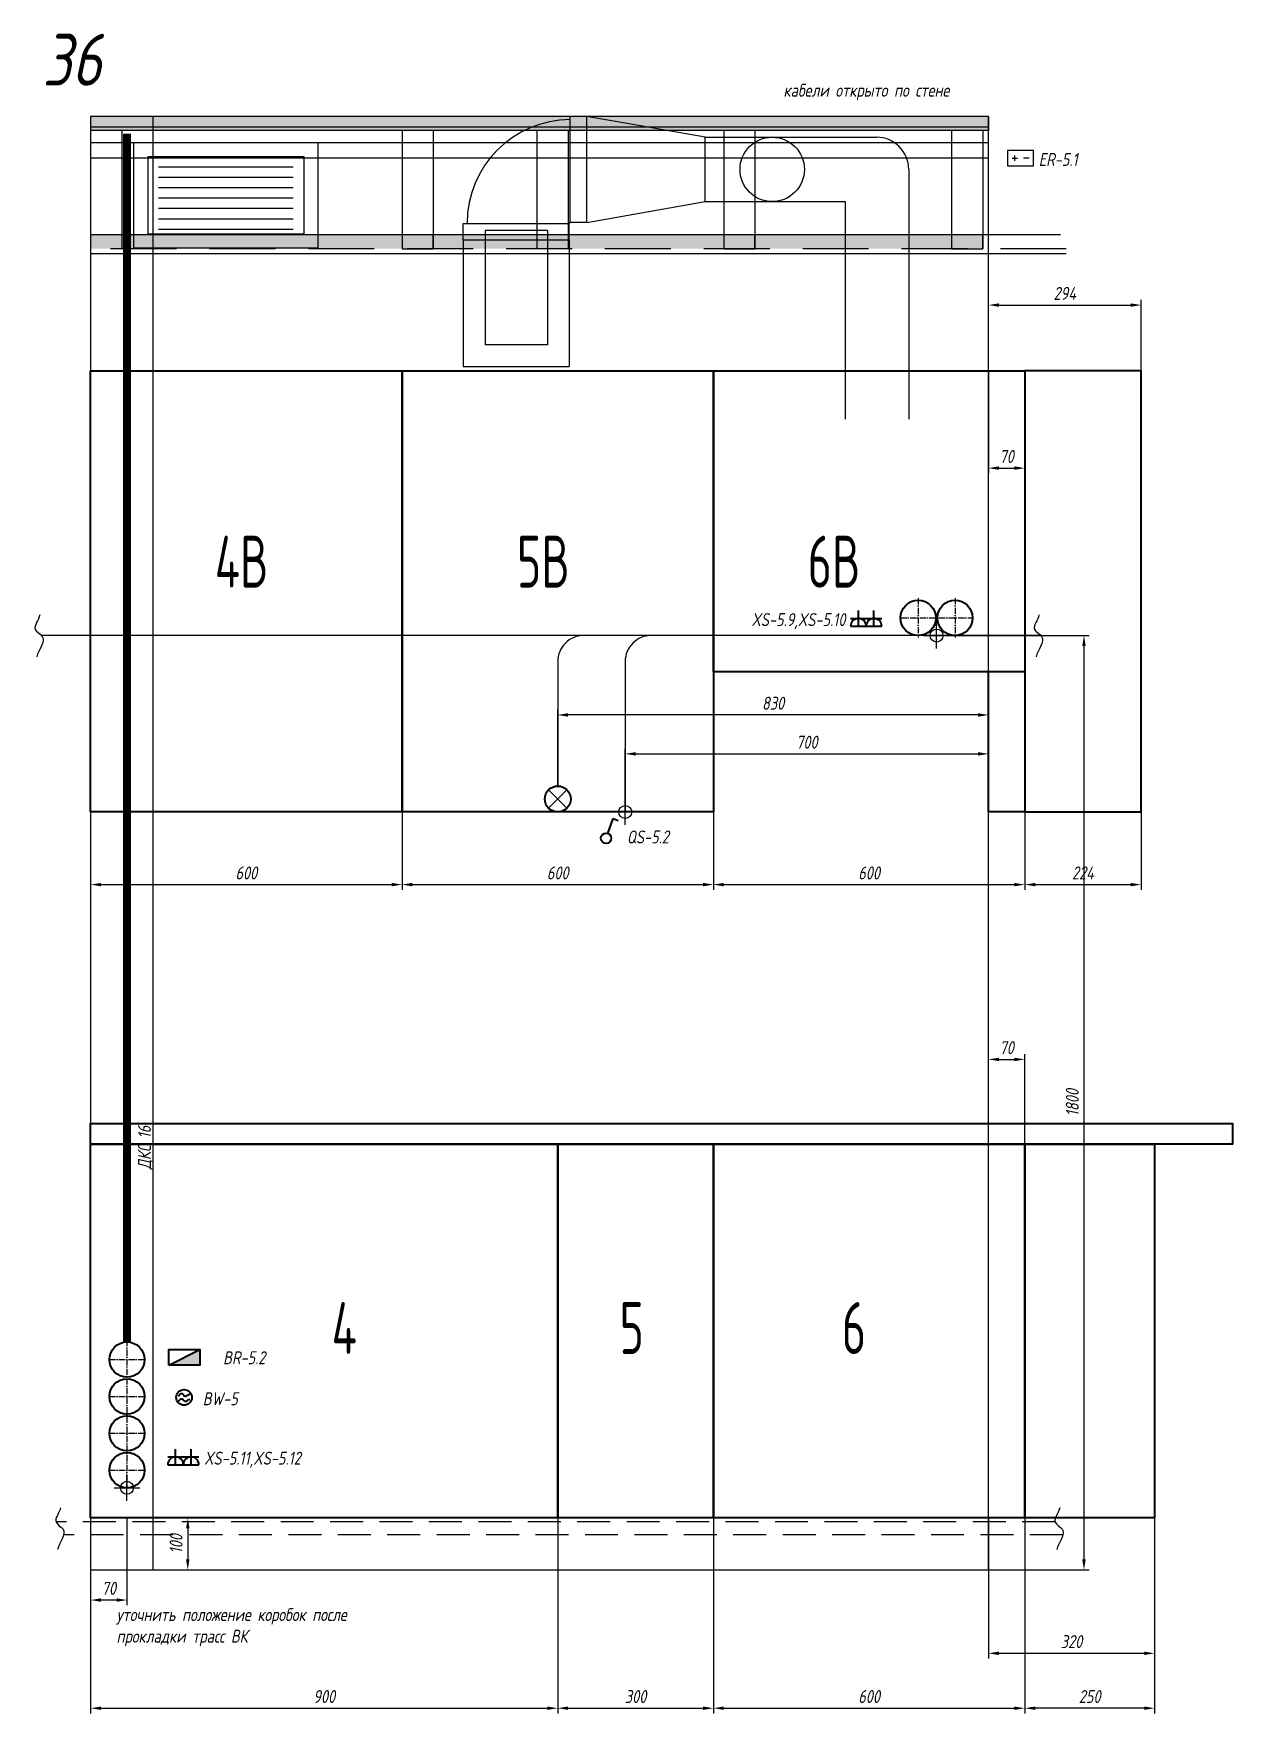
# Model space of a CAD drawing. Header units: millimetres. Extents: x -40374 to 56557, y -58468 to -14063.
# Drawn here: x 50553 to 52863, y -31615 to -28379 of the extents above; entities that cross this region are included whole.
import ezdxf
from ezdxf.enums import TextEntityAlignment as Align

# ---------------------------------------------------------------- set-up
doc = ezdxf.new("R2010")
doc.units = ezdxf.units.MM
doc.header["$PDMODE"] = 34
doc.header["$PDSIZE"] = 25
doc.linetypes.add('ACAD_ISO10W100', pattern=[18.5, 12, -3, 0.5, -3])
doc.linetypes.add('DASHED', pattern=[19.05, 12.7, -6.35])
for name, color, linetype in [('01 Черновое', 7, 'Continuous'), ('02 ОВиК', 7, 'Continuous'), ('02 ЭОМ и СС', 7, 'Continuous'), ('03 Потолок', 7, 'Continuous'), ('04 Мебель', 5, 'Continuous'), ('11 Привязка размеры', 7, 'Continuous')]:
    doc.layers.add(name, color=color, linetype=linetype)
doc.layers.add('100 noprint', color=1, linetype='Continuous', plot=False)
doc.styles.add('GOST typeA', font='Gost.TTF')
doc.styles.get("Standard").update_dxf_attribs({"font": 'Ubuntu-R.ttf'})
doc.styles.add('ГОСТ-ISOCPEUR', font='isocpeui.ttf', dxfattribs={"width": 0.8})
doc.dimstyles.new('ISO-25', dxfattribs={"dimtxt": 2.5, "dimasz": 2.5, "dimexe": 1.25, "dimexo": 0.625, "dimtad": 1, "dimtxsty": 'Standard', "dimcen": 2.5, "dimadec": 0, "dimazin": 0, "dimtfac": 1, "dimtmove": 0, "dimatfit": 3, "dimfxl": 1, "dimarcsym": 0})

# ---------------------------------------------------------------- blocks, each defined once
blk = doc.blocks.new('датчик протечки')
at = {"color": 0, "lineweight": -2}
blk.add_circle((0, 0), 1.5, dxfattribs=at)
at = {"color": 0, "lineweight": -2, "start_tangent": (0.745789, 0.666182), "end_tangent": (0.976749, -0.214388)}
for points in [[(-1.08, 0.27), (-0.41, 0.76), (0.2, 0.22), (1.14, 0.64)], [(-1.08, -0.73), (-0.41, -0.24), (0.2, -0.78), (1.14, -0.36)]]:
    blk.add_spline(points, degree=3, dxfattribs=at)
blk = doc.blocks.new('счетчик воды')
at = {"lineweight": -2}
blk.add_hatch(color=0, dxfattribs=at).paths.add_polyline_path([(6, 0), (6, 3), (0, 0)])
at = {"color": 0, "lineweight": -2}
blk.add_line((0, 0), (6, 3), dxfattribs=at)
blk.add_lwpolyline([(0, 0), (0, 3), (6, 3), (6, 0)], close=True, dxfattribs=at)
blk = doc.blocks.new('розетка скрытая трехполюсная')
at = {"color": 0, "lineweight": -2}
for p, q in [((-1.5, 1.5), (1.5, 1.5)), ((-1.5, 0), (1.5, 0)), ((0, 0), (0, 3))]:
    blk.add_line(p, q, dxfattribs=at)
blk.add_arc((0, 0), 1.5, 0, 180, dxfattribs=at)
blk = doc.blocks.new('кнопка 1')
at = {"color": 0, "lineweight": -2}
for p, q in [((0.35, 0.94), (1.39, 3.78)), ((1.39, 3.78), (2.34, 3.45))]:
    blk.add_line(p, q, dxfattribs=at)
blk.add_circle((0, 0), 1, dxfattribs=at)
blk = doc.blocks.new('ИП')
at = {"color": 0}
for p, q in [((0.86, 1.5), (1.91, 1.5)), ((1.38, 0.97), (1.38, 2.03)), ((4.14, 1.5), (3.09, 1.5))]:
    blk.add_line(p, q, dxfattribs=at)
blk.add_lwpolyline([(0, 0), (5, 0), (5, 3), (0, 3)], close=True, dxfattribs=at)
blk = doc.blocks.new('*D1054')
at = {"layer": '11 Привязка размеры', "color": 0, "lineweight": -2}
for p, q in [((50733.1, -31238.4), (50860.2, -31238.4)), ((50850.2, -31258.4), (50850.2, -31318.4)), ((50733.1, -31338.4), (50860.2, -31338.4))]:
    blk.add_line(p, q, dxfattribs=at)
at = {"layer": '11 Привязка размеры', "color": 0}
for points in [[(50853.5, -31258.4), (50846.9, -31258.4), (50850.2, -31238.4)], [(50846.9, -31318.4), (50853.5, -31318.4), (50850.2, -31338.4)]]:
    blk.add_solid(points, dxfattribs=at)
at = {"layer": 'Defpoints', "color": 0}
for p in [(50733.1, -31238.4), (50733.1, -31338.4), (50850.2, -31338.4)]:
    blk.add_point(p, dxfattribs=at)
at = {"layer": '11 Привязка размеры', "color": 0, "insert": (50827.7, -31288.4), "char_height": 25, "attachment_point": 5, "rotation": 90, "style": 'ГОСТ-ISOCPEUR'}
blk.add_mtext('100', dxfattribs=at)
blk = doc.blocks.new('*D1055')
at = {"layer": '11 Привязка размеры', "color": 0, "lineweight": -2}
for p, q in [((50663.1, -31238.4), (50663.1, -31406.6)), ((50733.1, -31238.4), (50733.1, -31406.6)), ((50713.1, -31396.6), (50683.1, -31396.6))]:
    blk.add_line(p, q, dxfattribs=at)
at = {"layer": '11 Привязка размеры', "color": 0}
for points in [[(50683.1, -31393.3), (50683.1, -31400), (50663.1, -31396.6)], [(50713.1, -31400), (50713.1, -31393.3), (50733.1, -31396.6)]]:
    blk.add_solid(points, dxfattribs=at)
at = {"layer": 'Defpoints', "color": 0}
for p in [(50663.1, -31238.4), (50733.1, -31238.4), (50663.1, -31396.6)]:
    blk.add_point(p, dxfattribs=at)
at = {"layer": '11 Привязка размеры', "color": 0, "insert": (50698.1, -31374.1), "char_height": 25, "attachment_point": 5, "style": 'ГОСТ-ISOCPEUR'}
blk.add_mtext('70', dxfattribs=at)
blk = doc.blocks.new('*D1057')
at = {"layer": '11 Привязка размеры', "color": 0, "lineweight": -2}
for p, q in [((52293.1, -29538.4), (52587.1, -29538.4)), ((52577.1, -29558.4), (52577.1, -31318.4)), ((52293.1, -31338.4), (52587.1, -31338.4))]:
    blk.add_line(p, q, dxfattribs=at)
at = {"layer": '11 Привязка размеры', "color": 0}
for points in [[(52580.4, -29558.4), (52573.8, -29558.4), (52577.1, -29538.4)], [(52573.8, -31318.4), (52580.4, -31318.4), (52577.1, -31338.4)]]:
    blk.add_solid(points, dxfattribs=at)
at = {"layer": 'Defpoints', "color": 0}
for p in [(52293.1, -29538.4), (52293.1, -31338.4), (52577.1, -31338.4)]:
    blk.add_point(p, dxfattribs=at)
at = {"layer": '11 Привязка размеры', "color": 0, "insert": (52554.6, -30438.4), "char_height": 25, "attachment_point": 5, "rotation": 90, "style": 'ГОСТ-ISOCPEUR'}
blk.add_mtext('1800', dxfattribs=at)
blk = doc.blocks.new('*D1058')
at = {"layer": '11 Привязка размеры', "color": 0, "lineweight": -2}
for p, q in [((51693.1, -29878.4), (51693.1, -29756.4)), ((51713.1, -29766.4), (52373.1, -29766.4)), ((52393.1, -29878.4), (52393.1, -29756.4))]:
    blk.add_line(p, q, dxfattribs=at)
at = {"layer": '11 Привязка размеры', "color": 0}
for points in [[(51713.1, -29763), (51713.1, -29769.7), (51693.1, -29766.4)], [(52373.1, -29769.7), (52373.1, -29763), (52393.1, -29766.4)]]:
    blk.add_solid(points, dxfattribs=at)
at = {"layer": 'Defpoints', "color": 0}
for p in [(52393.1, -29766.4), (51693.1, -29878.4), (52393.1, -29878.4)]:
    blk.add_point(p, dxfattribs=at)
at = {"layer": '11 Привязка размеры', "color": 0, "insert": (52043.1, -29743.9), "char_height": 25, "attachment_point": 5, "style": 'ГОСТ-ISOCPEUR'}
blk.add_mtext('700', dxfattribs=at)
blk = doc.blocks.new('*D1064')
at = {"layer": '11 Привязка размеры', "color": 0, "lineweight": -2}
for p, q in [((50663.1, -31238.4), (50663.1, -31615)), ((51563.1, -31238.4), (51563.1, -31615)), ((50683.1, -31605), (51543.1, -31605))]:
    blk.add_line(p, q, dxfattribs=at)
at = {"layer": '11 Привязка размеры', "color": 0}
for points in [[(50683.1, -31601.7), (50683.1, -31608.3), (50663.1, -31605)], [(51543.1, -31608.3), (51543.1, -31601.7), (51563.1, -31605)]]:
    blk.add_solid(points, dxfattribs=at)
at = {"layer": 'Defpoints', "color": 0}
for p in [(50663.1, -31238.4), (51563.1, -31238.4), (51563.1, -31605)]:
    blk.add_point(p, dxfattribs=at)
at = {"layer": '11 Привязка размеры', "color": 0, "insert": (51113.1, -31582.5), "char_height": 25, "attachment_point": 5, "style": 'ГОСТ-ISOCPEUR'}
blk.add_mtext('900', dxfattribs=at)
blk = doc.blocks.new('*D1065')
at = {"layer": '11 Привязка размеры', "color": 0, "lineweight": -2}
for p, q in [((51563.1, -31238.4), (51563.1, -31615)), ((51863.1, -31238.4), (51863.1, -31615)), ((51583.1, -31605), (51843.1, -31605))]:
    blk.add_line(p, q, dxfattribs=at)
at = {"layer": '11 Привязка размеры', "color": 0}
for points in [[(51583.1, -31601.7), (51583.1, -31608.3), (51563.1, -31605)], [(51843.1, -31608.3), (51843.1, -31601.7), (51863.1, -31605)]]:
    blk.add_solid(points, dxfattribs=at)
at = {"layer": 'Defpoints', "color": 0}
for p in [(51563.1, -31238.4), (51863.1, -31238.4), (51863.1, -31605)]:
    blk.add_point(p, dxfattribs=at)
at = {"layer": '11 Привязка размеры', "color": 0, "insert": (51713.1, -31582.5), "char_height": 25, "attachment_point": 5, "style": 'ГОСТ-ISOCPEUR'}
blk.add_mtext('300', dxfattribs=at)
blk = doc.blocks.new('*D1066')
at = {"layer": '11 Привязка размеры', "color": 0, "lineweight": -2}
for p, q in [((51863.1, -31238.4), (51863.1, -31615)), ((52463.1, -31238.4), (52463.1, -31615)), ((51883.1, -31605), (52443.1, -31605))]:
    blk.add_line(p, q, dxfattribs=at)
at = {"layer": '11 Привязка размеры', "color": 0}
for points in [[(51883.1, -31601.7), (51883.1, -31608.3), (51863.1, -31605)], [(52443.1, -31608.3), (52443.1, -31601.7), (52463.1, -31605)]]:
    blk.add_solid(points, dxfattribs=at)
at = {"layer": 'Defpoints', "color": 0}
for p in [(51863.1, -31238.4), (52463.1, -31238.4), (52463.1, -31605)]:
    blk.add_point(p, dxfattribs=at)
at = {"layer": '11 Привязка размеры', "color": 0, "insert": (52163.1, -31582.5), "char_height": 25, "attachment_point": 5, "style": 'ГОСТ-ISOCPEUR'}
blk.add_mtext('600', dxfattribs=at)
blk = doc.blocks.new('*D1067')
at = {"layer": '11 Привязка размеры', "color": 0, "lineweight": -2}
for p, q in [((52463.1, -31238.4), (52463.1, -31615)), ((52713.1, -31238.4), (52713.1, -31615)), ((52693.1, -31605), (52483.1, -31605))]:
    blk.add_line(p, q, dxfattribs=at)
at = {"layer": '11 Привязка размеры', "color": 0}
for points in [[(52483.1, -31601.7), (52483.1, -31608.3), (52463.1, -31605)], [(52693.1, -31608.3), (52693.1, -31601.7), (52713.1, -31605)]]:
    blk.add_solid(points, dxfattribs=at)
at = {"layer": 'Defpoints', "color": 0}
for p in [(52463.1, -31238.4), (52713.1, -31238.4), (52463.1, -31605)]:
    blk.add_point(p, dxfattribs=at)
at = {"layer": '11 Привязка размеры', "color": 0, "insert": (52588.1, -31582.5), "char_height": 25, "attachment_point": 5, "style": 'ГОСТ-ISOCPEUR'}
blk.add_mtext('250', dxfattribs=at)
blk = doc.blocks.new('*D1071')
at = {"layer": '11 Привязка размеры', "color": 0, "lineweight": -2}
for p, q in [((50663.1, -29878.4), (50663.1, -30028.3)), ((51263.1, -29878.4), (51263.1, -30028.3)), ((50683.1, -30018.3), (51243.1, -30018.3))]:
    blk.add_line(p, q, dxfattribs=at)
at = {"layer": '11 Привязка размеры', "color": 0}
for points in [[(50683.1, -30015), (50683.1, -30021.6), (50663.1, -30018.3)], [(51243.1, -30021.6), (51243.1, -30015), (51263.1, -30018.3)]]:
    blk.add_solid(points, dxfattribs=at)
at = {"layer": 'Defpoints', "color": 0}
for p in [(50663.1, -29878.4), (51263.1, -29878.4), (51263.1, -30018.3)]:
    blk.add_point(p, dxfattribs=at)
at = {"layer": '11 Привязка размеры', "color": 0, "insert": (50963.1, -29995.8), "char_height": 25, "attachment_point": 5, "style": 'ГОСТ-ISOCPEUR'}
blk.add_mtext('600', dxfattribs=at)
blk = doc.blocks.new('*D1072')
at = {"layer": '11 Привязка размеры', "color": 0, "lineweight": -2}
for p, q in [((51263.1, -29878.4), (51263.1, -30028.3)), ((51863.1, -29878.4), (51863.1, -30028.3)), ((51283.1, -30018.3), (51843.1, -30018.3))]:
    blk.add_line(p, q, dxfattribs=at)
at = {"layer": '11 Привязка размеры', "color": 0}
for points in [[(51283.1, -30015), (51283.1, -30021.6), (51263.1, -30018.3)], [(51843.1, -30021.6), (51843.1, -30015), (51863.1, -30018.3)]]:
    blk.add_solid(points, dxfattribs=at)
at = {"layer": 'Defpoints', "color": 0}
for p in [(51263.1, -29878.4), (51863.1, -29878.4), (51863.1, -30018.3)]:
    blk.add_point(p, dxfattribs=at)
at = {"layer": '11 Привязка размеры', "color": 0, "insert": (51563.1, -29995.8), "char_height": 25, "attachment_point": 5, "style": 'ГОСТ-ISOCPEUR'}
blk.add_mtext('600', dxfattribs=at)
blk = doc.blocks.new('*D1073')
at = {"layer": '11 Привязка размеры', "color": 0, "lineweight": -2}
for p, q in [((51863.1, -29878.4), (51863.1, -30028.3)), ((52463.1, -29878.4), (52463.1, -30028.3)), ((51883.1, -30018.3), (52443.1, -30018.3))]:
    blk.add_line(p, q, dxfattribs=at)
at = {"layer": '11 Привязка размеры', "color": 0}
for points in [[(51883.1, -30015), (51883.1, -30021.6), (51863.1, -30018.3)], [(52443.1, -30021.6), (52443.1, -30015), (52463.1, -30018.3)]]:
    blk.add_solid(points, dxfattribs=at)
at = {"layer": 'Defpoints', "color": 0}
for p in [(51863.1, -29878.4), (52463.1, -29878.4), (52463.1, -30018.3)]:
    blk.add_point(p, dxfattribs=at)
at = {"layer": '11 Привязка размеры', "color": 0, "insert": (52163.1, -29995.8), "char_height": 25, "attachment_point": 5, "style": 'ГОСТ-ISOCPEUR'}
blk.add_mtext('600', dxfattribs=at)
blk = doc.blocks.new('*D1074')
at = {"layer": '11 Привязка размеры', "color": 0, "lineweight": -2}
for p, q in [((52463.1, -29878.4), (52463.1, -30028.3)), ((52687.1, -29878.4), (52687.1, -30028.3)), ((52483.1, -30018.3), (52667.1, -30018.3))]:
    blk.add_line(p, q, dxfattribs=at)
at = {"layer": '11 Привязка размеры', "color": 0}
for points in [[(52483.1, -30015), (52483.1, -30021.6), (52463.1, -30018.3)], [(52667.1, -30021.6), (52667.1, -30015), (52687.1, -30018.3)]]:
    blk.add_solid(points, dxfattribs=at)
at = {"layer": 'Defpoints', "color": 0}
for p in [(52463.1, -29878.4), (52687.1, -29878.4), (52687.1, -30018.3)]:
    blk.add_point(p, dxfattribs=at)
at = {"layer": '11 Привязка размеры', "color": 0, "insert": (52575.1, -29995.8), "char_height": 25, "attachment_point": 5, "style": 'ГОСТ-ISOCPEUR'}
blk.add_mtext('224', dxfattribs=at)
blk = doc.blocks.new('*D1077')
at = {"layer": '11 Привязка размеры', "color": 0, "lineweight": -2}
for p, q in [((52393.1, -31238.4), (52393.1, -31509.2)), ((52713.1, -31238.4), (52713.1, -31509.2)), ((52413.1, -31499.2), (52693.1, -31499.2))]:
    blk.add_line(p, q, dxfattribs=at)
at = {"layer": '11 Привязка размеры', "color": 0}
for points in [[(52413.1, -31495.9), (52413.1, -31502.6), (52393.1, -31499.2)], [(52693.1, -31502.6), (52693.1, -31495.9), (52713.1, -31499.2)]]:
    blk.add_solid(points, dxfattribs=at)
at = {"layer": 'Defpoints', "color": 0}
for p in [(52393.1, -31238.4), (52713.1, -31238.4), (52713.1, -31499.2)]:
    blk.add_point(p, dxfattribs=at)
at = {"layer": '11 Привязка размеры', "color": 0, "insert": (52553.1, -31476.7), "char_height": 25, "attachment_point": 5, "style": 'ГОСТ-ISOCPEUR'}
blk.add_mtext('320', dxfattribs=at)
blk = doc.blocks.new('*D1080')
at = {"layer": '11 Привязка размеры', "color": 0, "lineweight": -2}
for p, q in [((52393.1, -29028.4), (52393.1, -28891.8)), ((52687.1, -29028.4), (52687.1, -28891.8)), ((52413.1, -28901.8), (52667.1, -28901.8))]:
    blk.add_line(p, q, dxfattribs=at)
at = {"layer": '11 Привязка размеры', "color": 0}
for points in [[(52413.1, -28898.5), (52413.1, -28905.1), (52393.1, -28901.8)], [(52667.1, -28905.1), (52667.1, -28898.5), (52687.1, -28901.8)]]:
    blk.add_solid(points, dxfattribs=at)
at = {"layer": 'Defpoints', "color": 0}
for p in [(52687.1, -28901.8), (52393.1, -29028.4), (52687.1, -29028.4)]:
    blk.add_point(p, dxfattribs=at)
at = {"layer": '11 Привязка размеры', "color": 0, "insert": (52540.1, -28879.3), "char_height": 25, "attachment_point": 5, "style": 'ГОСТ-ISOCPEUR'}
blk.add_mtext('294', dxfattribs=at)
blk = doc.blocks.new('*D1085')
at = {"layer": '11 Привязка размеры', "color": 0, "lineweight": -2}
for p, q in [((52393.1, -29028.4), (52393.1, -29225.9)), ((52463.1, -29028.4), (52463.1, -29225.9)), ((52413.1, -29215.9), (52443.1, -29215.9))]:
    blk.add_line(p, q, dxfattribs=at)
at = {"layer": '11 Привязка размеры', "color": 0}
for points in [[(52413.1, -29212.5), (52413.1, -29219.2), (52393.1, -29215.9)], [(52443.1, -29219.2), (52443.1, -29212.5), (52463.1, -29215.9)]]:
    blk.add_solid(points, dxfattribs=at)
at = {"layer": 'Defpoints', "color": 0}
for p in [(52393.1, -29028.4), (52463.1, -29028.4), (52463.1, -29215.9)]:
    blk.add_point(p, dxfattribs=at)
at = {"layer": '11 Привязка размеры', "color": 0, "insert": (52428.1, -29193.4), "char_height": 25, "attachment_point": 5, "style": 'ГОСТ-ISOCPEUR'}
blk.add_mtext('70', dxfattribs=at)
blk = doc.blocks.new('*D1087')
at = {"layer": '11 Привязка размеры', "color": 0, "lineweight": -2}
for p, q in [((52393.1, -30478.4), (52393.1, -30345)), ((52413.1, -30355), (52443.1, -30355)), ((52463.1, -30518.4), (52463.1, -30345))]:
    blk.add_line(p, q, dxfattribs=at)
at = {"layer": '11 Привязка размеры', "color": 0}
for points in [[(52413.1, -30351.7), (52413.1, -30358.4), (52393.1, -30355)], [(52443.1, -30358.4), (52443.1, -30351.7), (52463.1, -30355)]]:
    blk.add_solid(points, dxfattribs=at)
at = {"layer": 'Defpoints', "color": 0}
for p in [(52463.1, -30355), (52393.1, -30478.4), (52463.1, -30518.4)]:
    blk.add_point(p, dxfattribs=at)
at = {"layer": '11 Привязка размеры', "color": 0, "insert": (52428.1, -30332.5), "char_height": 25, "attachment_point": 5, "style": 'ГОСТ-ISOCPEUR'}
blk.add_mtext('70', dxfattribs=at)
blk = doc.blocks.new('*D1093')
at = {"layer": '11 Привязка размеры', "color": 0, "lineweight": -2}
for p, q in [((51563.1, -29828.4), (51563.1, -29681.4)), ((52373.1, -29691.4), (51583.1, -29691.4)), ((52393.1, -29878.4), (52393.1, -29681.4))]:
    blk.add_line(p, q, dxfattribs=at)
at = {"layer": '11 Привязка размеры', "color": 0}
for points in [[(51583.1, -29688.1), (51583.1, -29694.8), (51563.1, -29691.4)], [(52373.1, -29694.8), (52373.1, -29688.1), (52393.1, -29691.4)]]:
    blk.add_solid(points, dxfattribs=at)
at = {"layer": 'Defpoints', "color": 0}
for p in [(51563.1, -29691.4), (51563.1, -29828.4), (52393.1, -29878.4)]:
    blk.add_point(p, dxfattribs=at)
at = {"layer": '11 Привязка размеры', "color": 0, "insert": (51978.1, -29668.9), "char_height": 25, "attachment_point": 5, "style": 'ГОСТ-ISOCPEUR'}
blk.add_mtext('830', dxfattribs=at)

msp = doc.modelspace()

# ---------------------------------------------------------------- hatches: boundary and pattern name
at = {"layer": '03 Потолок', "lineweight": -2}
h = msp.add_hatch(color=9, dxfattribs=at)
h.paths.add_polyline_path([(50783.1, -28558.4), (50783.1, -28538.4), (50663.1, -28538.4), (50663.1, -28558.4)])
h.paths.add_polyline_path([(50783.1, -28565.4), (50783.1, -28558.4), (50663.1, -28558.4), (50663.1, -28565.4)])
h.paths.add_polyline_path([(52393.1, -28558.4), (52393.1, -28538.4), (50783.1, -28538.4), (50783.1, -28558.4)])
h.paths.add_polyline_path([(52393.1, -28565.4), (52393.1, -28558.4), (50783.1, -28558.4), (50783.1, -28565.4)])
for points in [[(50723.1, -28793.4), (50723.1, -28766.4), (50663.1, -28766.4), (50663.1, -28793.4)], [(51323.1, -28793.4), (51323.1, -28766.4), (51263.1, -28766.4), (51263.1, -28793.4)], [(51943.1, -28793.4), (51943.1, -28766.4), (51883.1, -28766.4), (51883.1, -28793.4)], [(52381.9, -28793.4), (52381.9, -28766.4), (52321.9, -28766.4), (52321.9, -28793.4)]]:
    msp.add_hatch(color=252, dxfattribs=at).paths.add_polyline_path(points)
h = msp.add_hatch(color=9, dxfattribs=at)
h.paths.add_polyline_path([(51263.1, -28793.4), (51263.1, -28766.4), (50783.1, -28766.4), (50783.1, -28793.4)])
h.paths.add_polyline_path([(51423.1, -28793.4), (51423.1, -28766.4), (51323.1, -28766.4), (51323.1, -28793.4)])
h.paths.add_polyline_path([(51523.1, -28793.4), (51523.1, -28766.4), (51423.1, -28766.4), (51423.1, -28793.4)])
h.paths.add_polyline_path([(51883.1, -28793.4), (51883.1, -28766.4), (51583.1, -28766.4), (51583.1, -28793.4)])
h.paths.add_polyline_path([(52293.1, -28793.4), (52293.1, -28766.4), (51943.1, -28766.4), (51943.1, -28793.4)])
h.paths.add_polyline_path([(52321.9, -28793.4), (52321.9, -28766.4), (52293.1, -28766.4), (52293.1, -28793.4)])
h.paths.add_polyline_path([(51583.1, -28793.4), (51583.1, -28766.4), (51543.1, -28766.4), (51543.1, -28793.4)])
h.paths.add_polyline_path([(51543.1, -28793.4), (51543.1, -28766.4), (51523.1, -28766.4), (51523.1, -28793.4)])
h.paths.add_polyline_path([(50783.1, -28793.4), (50783.1, -28766.4), (50723.1, -28766.4), (50723.1, -28793.4)])

# ---------------------------------------------------------------- linework, layer by layer
at = {"layer": '01 Черновое'}
for p, q in [((52393.1, -28538.4), (50663.1, -28538.4)), ((50663.1, -28538.4), (50663.1, -31338.4)), ((50783.1, -28538.4), (50783.1, -31338.4)), ((52393.1, -31338.4), (52393.1, -28538.4)), ((51423.1, -28758.4), (51423.1, -28978.4)), ((51543.1, -28758.4), (51423.1, -28758.4)), ((51543.1, -28758.4), (51543.1, -28978.4)), ((51543.1, -28978.4), (51423.1, -28978.4)), ((50663.1, -31338.4), (52393.1, -31338.4))]:
    msp.add_line(p, q, dxfattribs=at)
at = {"layer": '02 ОВиК', "color": 6}
for p, q in [((51619.1, -28538.4), (51587.1, -28538.4)), ((51587.1, -28742.4), (51587.1, -28538.4)), ((51619.1, -28538.4), (51587.1, -28538.4)), ((51587.1, -28742.4), (51587.1, -28538.4)), ((51619.1, -28742.4), (51619.1, -28538.4)), ((51847.3, -28578.4), (51619.1, -28538.4)), ((51619.1, -28742.4), (51619.1, -28538.4)), ((51847.3, -28578.4), (51619.1, -28538.4)), ((51847.3, -28578.4), (52177.3, -28578.4)), ((51847.3, -28702.4), (51847.3, -28578.4)), ((51847.3, -28578.4), (52177.3, -28578.4)), ((51847.3, -28702.4), (51847.3, -28578.4)), ((50793.6, -28635.4), (51053.6, -28635.4)), ((50793.6, -28635.4), (51053.6, -28635.4)), ((52239.3, -28640.4), (52239.3, -29121.8)), ((52239.3, -28640.4), (52239.3, -29121.8)), ((50793.6, -28655.4), (51053.6, -28655.4)), ((50793.6, -28655.4), (51053.6, -28655.4)), ((50793.6, -28675.4), (51053.6, -28675.4)), ((50793.6, -28675.4), (51053.6, -28675.4)), ((50793.6, -28695.4), (51053.6, -28695.4)), ((50793.6, -28695.4), (51053.6, -28695.4)), ((51619.1, -28742.4), (51847.3, -28702.4)), ((51619.1, -28742.4), (51847.3, -28702.4)), ((51847.3, -28702.4), (52116.8, -28702.4)), ((51847.3, -28702.4), (52116.8, -28702.4)), ((52116.8, -28702.4), (52116.8, -29121.8)), ((52116.8, -28702.4), (52116.8, -29121.8)), ((50793.6, -28715.4), (51053.6, -28715.4)), ((50793.6, -28715.4), (51053.6, -28715.4)), ((50793.6, -28735.4), (51053.6, -28735.4)), ((50793.6, -28735.4), (51053.6, -28735.4)), ((50793.6, -28755.4), (51053.6, -28755.4)), ((50793.6, -28755.4), (51053.6, -28755.4)), ((51381.1, -28776.4), (51381.1, -28744.4)), ((51381.1, -28744.4), (51585.1, -28744.4)), ((51381.1, -28776.4), (51381.1, -28744.4)), ((51381.1, -28744.4), (51585.1, -28744.4)), ((51585.1, -28744.4), (51587.1, -28742.4)), ((51585.1, -28744.4), (51587.1, -28742.4)), ((51585.1, -28776.4), (51585.1, -28744.4)), ((51585.1, -28776.4), (51585.1, -28744.4)), ((51619.1, -28742.4), (51587.1, -28742.4)), ((51619.1, -28742.4), (51587.1, -28742.4)), ((51381.1, -28776.4), (51381.1, -29020.4)), ((51381.1, -28776.4), (51585.1, -28776.4)), ((51381.1, -28776.4), (51381.1, -29020.4)), ((51381.1, -28776.4), (51585.1, -28776.4)), ((51585.1, -28776.4), (51585.1, -29020.4)), ((51585.1, -28776.4), (51585.1, -29020.4)), ((51381.1, -29020.4), (51585.1, -29020.4)), ((51381.1, -29020.4), (51585.1, -29020.4))]:
    msp.add_line(p, q, dxfattribs=at)
msp.add_lwpolyline([(50746.6, -28792.4), (50746.6, -28588.4), (51100.6, -28588.4), (51100.6, -28792.4)], close=True, dxfattribs=at)
msp.add_lwpolyline([(50746.6, -28792.4), (50746.6, -28588.4), (51100.6, -28588.4), (51100.6, -28792.4)], close=True, dxfattribs=at)
at = {"layer": '02 ОВиК', "color": 6, "flags": 128}
msp.add_lwpolyline([(50773.6, -28765.4), (50773.6, -28615.4), (51073.6, -28615.4), (51073.6, -28765.4)], close=True, dxfattribs=at)
msp.add_lwpolyline([(50773.6, -28765.4), (50773.6, -28615.4), (51073.6, -28615.4), (51073.6, -28765.4)], close=True, dxfattribs=at)
at = {"layer": '02 ОВиК', "color": 6}
msp.add_circle((51976.3, -28640.4), 62, dxfattribs=at)
msp.add_circle((51976.3, -28640.4), 62, dxfattribs=at)
for centre, radius, start, end in [((51588.4, -28744.4), 200, 90.3657, 180), ((51588.4, -28744.4), 200, 90.3657, 180), ((52177.3, -28640.4), 62, 0, 90), ((52177.3, -28640.4), 62, 0, 90)]:
    msp.add_arc(centre, radius, start, end, dxfattribs=at)
at = {"layer": '02 ЭОМ и СС', "ltscale": 5}
msp.add_line((52493.9, -29538.4), (50568.6, -29538.4), dxfattribs=at)
at = {"layer": '02 ЭОМ и СС', "color": 3}
for p, q in [((51580.8, -29871.1), (51545.4, -29835.7)), ((51545.4, -29871.1), (51580.8, -29835.7))]:
    msp.add_line(p, q, dxfattribs=at)
at = {"layer": '02 ЭОМ и СС', "linetype": 'DASHED', "ltscale": 5}
for p, q in [((52521.5, -31245.9), (50596.1, -31245.9)), ((52536.4, -31270.9), (50611.1, -31270.9))]:
    msp.add_line(p, q, dxfattribs=at)
at = {"layer": '02 ЭОМ и СС', "ltscale": 5, "flags": 128}
for points in [[(51613.1, -29538.4, 0.414214), (51563.1, -29588.4), (51563.1, -29828.4)], [(51743.1, -29538.4, 0.414214), (51693.1, -29588.4), (51693.1, -29878.4)]]:
    msp.add_lwpolyline(points, format="xyb", dxfattribs=at)
at = {"layer": '02 ЭОМ и СС', "color": 1, "lineweight": 40}
for centre in [(52257.6, -29504.4), (52328.6, -29504.4), (50733.1, -31075.4), (50733.1, -31146.4)]:
    msp.add_circle(centre, 34, dxfattribs=at)
at = {"layer": '02 ЭОМ и СС', "color": 3, "lineweight": 40}
msp.add_circle((51563.1, -29853.4), 25, dxfattribs=at)
at = {"layer": '02 ЭОМ и СС', "color": 4, "lineweight": 40}
for centre in [(50733.1, -30933.4), (50733.1, -31004.4)]:
    msp.add_circle(centre, 34, dxfattribs=at)
at = {"layer": '03 Потолок', "color": 1, "ltscale": 10}
for p, q in [((52393.1, -28538.4), (50663.1, -28538.4)), ((52393.1, -28538.4), (52393.1, -28565.4)), ((52393.1, -28565.4), (50663.1, -28565.4)), ((52531.9, -28766.4), (50663.1, -28766.4)), ((52543.1, -28802.9), (50663.1, -28802.9))]:
    msp.add_line(p, q, dxfattribs=at)
at = {"layer": '03 Потолок', "color": 1, "lineweight": -2}
for p, q in [((50663.1, -28538.4), (50663.1, -28793.4)), ((50663.1, -28558.4), (52393.1, -28558.4)), ((50723.1, -28565.4), (50723.1, -28793.4)), ((51263.1, -28565.4), (51263.1, -28793.4)), ((51323.1, -28565.4), (51323.1, -28793.4)), ((51523.1, -28565.4), (51523.1, -28793.4)), ((51583.1, -28565.4), (51583.1, -28793.4)), ((51883.1, -28565.4), (51883.1, -28793.4)), ((51943.1, -28565.4), (51943.1, -28793.4)), ((52321.9, -28565.4), (52321.9, -28793.4)), ((52381.9, -28565.4), (52381.9, -28793.4)), ((50663.1, -28588.4), (52393.1, -28588.4)), ((50663.1, -28618.4), (52393.1, -28618.4))]:
    msp.add_line(p, q, dxfattribs=at)
at = {"layer": '03 Потолок', "color": 1, "linetype": 'DASHED', "ltscale": 10}
msp.add_line((52543.1, -28793.4), (50663.1, -28793.4), dxfattribs=at)
at = {"layer": '03 Потолок', "color": 1, "lineweight": -2}
for points in [[(51323.1, -28793.4), (51323.1, -28766.4), (51263.1, -28766.4), (51263.1, -28793.4)], [(51943.1, -28793.4), (51943.1, -28766.4), (51883.1, -28766.4), (51883.1, -28793.4)], [(52381.9, -28793.4), (52381.9, -28766.4), (52321.9, -28766.4), (52321.9, -28793.4)]]:
    msp.add_lwpolyline(points, close=True, dxfattribs=at)
at = {"layer": '04 Мебель', "lineweight": 40, "flags": 128}
for points in [[(50663.1, -29878.4), (50663.1, -29028.4), (51263.1, -29028.4), (51263.1, -29878.4)], [(51263.1, -29028.4), (51863.1, -29028.4), (51863.1, -29878.4), (51263.1, -29878.4)], [(52463.1, -30518.4), (52713.1, -30518.4), (52713.1, -31238.4), (52463.1, -31238.4)]]:
    msp.add_lwpolyline(points, close=True, dxfattribs=at)
for points in [[(51863.1, -29028.4), (52463.1, -29028.4), (52463.1, -29608.4), (51863.1, -29608.4), (51863.1, -29028.4)], [(52463.1, -29028.4), (52463.1, -29878.4), (52687.1, -29878.4), (52687.1, -29028.4), (52463.1, -29028.4)], [(52463.1, -29878.4), (52393.1, -29878.4), (52393.1, -29608.4)]]:
    msp.add_lwpolyline(points, dxfattribs=at)
at = {"layer": '04 Мебель', "lineweight": 40}
for points in [[(50663.1, -30518.4), (50663.1, -30478.4), (52813.1, -30478.4), (52863.1, -30478.4), (52863.1, -30518.4)], [(51563.1, -30518.4), (51863.1, -30518.4), (51863.1, -31238.4), (51563.1, -31238.4)], [(51863.1, -30518.4), (52463.1, -30518.4), (52463.1, -31238.4), (51863.1, -31238.4)]]:
    msp.add_lwpolyline(points, close=True, dxfattribs=at)
msp.add_lwpolyline([(50663.1, -30518.4), (51563.1, -30518.4), (51563.1, -31238.4), (50663.1, -31238.4), (50663.1, -30518.4)], dxfattribs=at)
at = {"layer": '11 Привязка размеры', "linetype": 'ACAD_ISO10W100'}
for p, q in [((52257.6, -29466.5), (52257.6, -29542.3)), ((52328.6, -29466.3), (52328.6, -29542.1)), ((52223.6, -29504.4), (52362.6, -29504.4)), ((50733.1, -30895.5), (50733.1, -31180.4)), ((50699.1, -30933.4), (50767.1, -30933.4)), ((50699.1, -31004.4), (50767.1, -31004.4)), ((50699.1, -31075.4), (50767.1, -31075.4)), ((50699.1, -31146.4), (50767.1, -31146.4))]:
    msp.add_line(p, q, dxfattribs=at)
at = {"layer": '11 Привязка размеры', "const_width": 16, "flags": 128}
msp.add_lwpolyline([(50733.1, -30899.4), (50733.1, -28571.4)], dxfattribs=at)
at = {"layer": '11 Привязка размеры', "start_tangent": (-0.158678, -0.98733), "end_tangent": (-0.213167, -0.977016)}
for points in [[(50565.1, -29498.8), (50556.4, -29526.6), (50569.9, -29540), (50559.3, -29579.3)], [(52490.4, -29498.8), (52481.8, -29526.6), (52495.2, -29540), (52484.7, -29579.3)], [(50605, -31218.8), (50596.4, -31246.6), (50609.8, -31260), (50599.3, -31299.3)], [(52530.4, -31218.8), (52521.7, -31246.6), (52535.2, -31260), (52524.6, -31299.3)]]:
    msp.add_spline(points, degree=3, dxfattribs=at)
at = {"layer": '11 Привязка размеры', "lineweight": -2}
for p in [(52293.1, -29538.4), (51693.1, -29878.4), (50733.1, -31180.4)]:
    msp.add_point(p, dxfattribs=at)

# ---------------------------------------------------------------- block references
at = {"layer": '02 ЭОМ и СС', "xscale": 10, "yscale": 10, "zscale": 10}
msp.add_blockref('ИП', (52429.9, -28633.8), dxfattribs=at)
at = {"layer": '02 ЭОМ и СС', "color": 1, "lineweight": 40, "xscale": 10, "yscale": 10, "zscale": 10}
for p in [(52142.4, -29520.3), (52172.4, -29520.3), (50826.6, -31135.8), (50856.6, -31135.8)]:
    msp.add_blockref('розетка скрытая трехполюсная', p, dxfattribs=at)
at = {"layer": '02 ЭОМ и СС', "color": 3, "lineweight": 40, "xscale": 10, "yscale": 10, "zscale": 10}
msp.add_blockref('кнопка 1', (51656.2, -29929), dxfattribs=at)
at = {"layer": '02 ЭОМ и СС', "color": 4, "lineweight": 40, "xscale": 10, "yscale": 10, "zscale": 10}
for name, p in [('счетчик воды', (50813.5, -30944.2)), ('датчик протечки', (50843.1, -31006.3))]:
    msp.add_blockref(name, p, dxfattribs=at)

# ---------------------------------------------------------------- texts
at = {"insert": (50713, -31412.1), "char_height": 25, "width": 466.409, "attachment_point": 1, "style": 'ГОСТ-ISOCPEUR'}
msp.add_mtext('{уточнить положение коробок после прокладки трасс ВК}', dxfattribs=at)
at = {"layer": '02 ЭОМ и СС', "linetype": 'Continuous', "style": 'ГОСТ-ISOCPEUR', "width": 0.8}
for s, p in [('ER-5.1', (52489.9, -28633.8)), ('QS-5.2', (51696.2, -29939)), ('BW-5', (50879.2, -31021.3)), ('XS-5.11,XS-5.12', (50881.6, -31135.8))]:
    msp.add_text(s, height=25, dxfattribs=at).set_placement(p)
for s, p in [('XS-5.9,XS-5.10', (52117.4, -29520.3)), ('BR-5.2', (50999.6, -30942.3))]:
    msp.add_text(s, height=25, dxfattribs=at).set_placement(p, align=Align.RIGHT)
at = {"layer": '02 ЭОМ и СС', "insert": (51998.1, -28475.4), "char_height": 25, "width": 466.409, "attachment_point": 1, "style": 'ГОСТ-ISOCPEUR'}
msp.add_mtext('{кабели открыто по стене}', dxfattribs=at)
at = {"layer": '04 Мебель', "lineweight": 40, "style": 'GOST typeA', "width": 0.8}
for s, p in [('4В', (50902.3, -29446.1)), ('5В', (51484.5, -29446.1)), ('6В', (52044.7, -29446.1)), ('4', (51127.5, -30922.5)), ('5', (51682.2, -30922.5)), ('6', (52110.6, -30922.5))]:
    msp.add_text(s, height=100, dxfattribs=at).set_placement(p)
at = {"layer": '100 noprint', "style": 'ГОСТ-ISOCPEUR', "width": 0.8}
msp.add_text('36', height=100, dxfattribs=at).set_placement((50627.3, -28428.9), align=Align.MIDDLE)
at = {"layer": '11 Привязка размеры', "linetype": 'ACAD_ISO10W100', "insert": (50784.4, -30567), "char_height": 25, "width": 270.313, "attachment_point": 7, "rotation": 90, "style": 'ГОСТ-ISOCPEUR'}
msp.add_mtext('{ДКС 16}', dxfattribs=at)

# ---------------------------------------------------------------- dimensions: what is measured, and where the dimension line sits
at = {"layer": '11 Привязка размеры'}
for base, p1, p2, picture, middle in [((52687.1, -28901.8), (52393.1, -29028.4), (52687.1, -29028.4), '*D1080', (52540.1, -28879.3)), ((52463.1, -29215.9), (52393.1, -29028.4), (52463.1, -29028.4), '*D1085', (52428.1, -29193.4)), ((51263.1, -30018.3), (50663.1, -29878.4), (51263.1, -29878.4), '*D1071', (50963.1, -29995.8)), ((51863.1, -30018.3), (51263.1, -29878.4), (51863.1, -29878.4), '*D1072', (51563.1, -29995.8)), ((52463.1, -30018.3), (51863.1, -29878.4), (52463.1, -29878.4), '*D1073', (52163.1, -29995.8)), ((52687.1, -30018.3), (52463.1, -29878.4), (52687.1, -29878.4), '*D1074', (52575.1, -29995.8)), ((52463.1, -30355), (52393.1, -30478.4), (52463.1, -30518.4), '*D1087', (52428.1, -30332.5)), ((51563.1, -31605), (50663.1, -31238.4), (51563.1, -31238.4), '*D1064', (51113.1, -31582.5)), ((51863.1, -31605), (51563.1, -31238.4), (51863.1, -31238.4), '*D1065', (51713.1, -31582.5)), ((52463.1, -31605), (51863.1, -31238.4), (52463.1, -31238.4), '*D1066', (52163.1, -31582.5)), ((52713.1, -31499.2), (52393.1, -31238.4), (52713.1, -31238.4), '*D1077', (52553.1, -31476.7)), ((52463.1, -31605), (52713.1, -31238.4), (52463.1, -31238.4), '*D1067', (52588.1, -31582.5))]:
    dim = msp.add_linear_dim(base=base, p1=p1, p2=p2, dimstyle='ISO-25', override={"dimtxt": 25, "dimasz": 20, "dimexe": 10, "dimexo": 0, "dimgap": 10, "dimdec": 0, "dimtxsty": 'ГОСТ-ISOCPEUR'}, dxfattribs=at)
    dim.commit()
    dim.dimension.update_dxf_attribs({"geometry": picture, "text_midpoint": middle})
dim = msp.add_linear_dim(base=(52577.1, -31338.4), p1=(52293.1, -29538.4), p2=(52293.1, -31338.4), angle=90, dimstyle='ISO-25', override={"dimtxt": 25, "dimasz": 20, "dimexe": 10, "dimexo": 0, "dimgap": 10, "dimdec": 0, "dimtxsty": 'ГОСТ-ISOCPEUR'}, dxfattribs=at)
dim.commit()
dim.dimension.update_dxf_attribs({"geometry": '*D1057', "text_midpoint": (52554.6, -30438.4)})
for base, p1, p2, picture, middle in [((51563.1, -29691.4), (52393.1, -29878.4), (51563.1, -29828.4), '*D1093', (51978.1, -29691.4)), ((52393.1, -29766.4), (51693.1, -29878.4), (52393.1, -29878.4), '*D1058', (52043.1, -29766.4)), ((50663.1, -31396.6), (50733.1, -31238.4), (50663.1, -31238.4), '*D1055', (50698.1, -31396.6))]:
    dim = msp.add_linear_dim(base=base, p1=p1, p2=p2, dimstyle='ISO-25', override={"dimtxt": 25, "dimasz": 20, "dimexe": 10, "dimexo": 0, "dimgap": 10, "dimdec": 0, "dimtxsty": 'ГОСТ-ISOCPEUR'}, dxfattribs=at)
    dim.commit()
    dim.dimension.update_dxf_attribs({"geometry": picture, "text_midpoint": middle, "dimtype": 160})
dim = msp.add_linear_dim(base=(50850.2, -31338.4), p1=(50733.1, -31238.4), p2=(50733.1, -31338.4), angle=90, dimstyle='ISO-25', override={"dimtxt": 25, "dimasz": 20, "dimexe": 10, "dimexo": 0, "dimgap": 10, "dimdec": 0, "dimtxsty": 'ГОСТ-ISOCPEUR'}, dxfattribs=at)
dim.commit()
dim.dimension.update_dxf_attribs({"geometry": '*D1054', "text_midpoint": (50850.2, -31288.4), "dimtype": 160})

doc.saveas('drawing.dxf')
